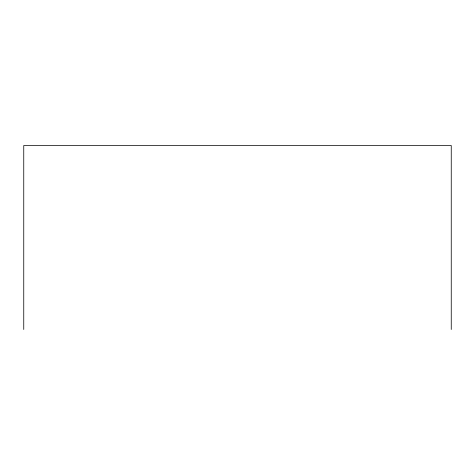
<?xml version="1.0" encoding="UTF-8"?>
<svg xmlns="http://www.w3.org/2000/svg" width="475" height="475" viewBox="0 0 475 475"><rect width="100%" height="100%" fill="white"/><g stroke="black" fill="none" stroke-linecap="round" stroke-linejoin="round"><path stroke-width="0.71" d="M451.25 329.484L451.25 145.516L23.75 145.516L23.75 329.484"/></g></svg>
